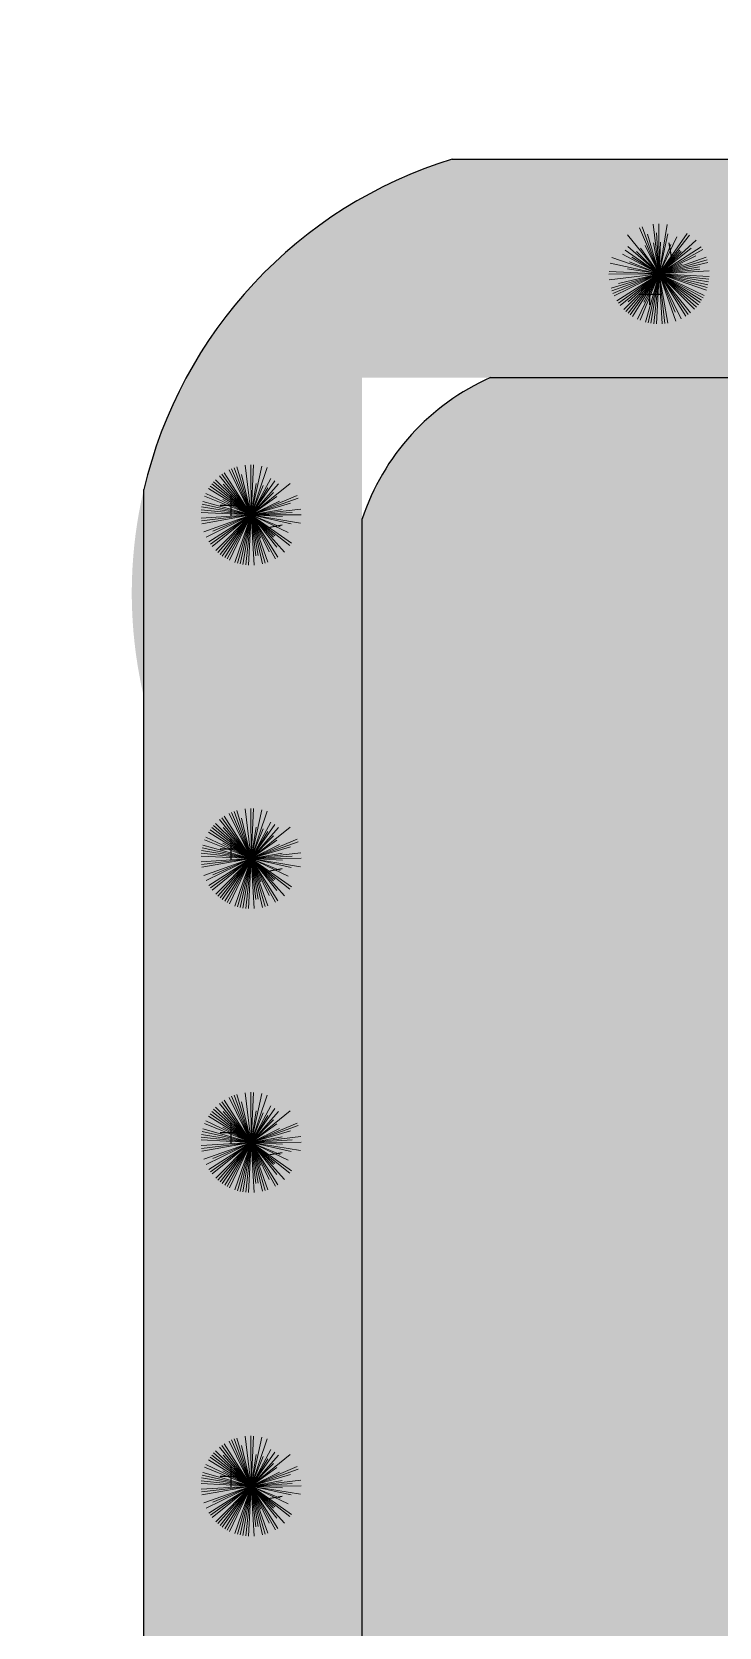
# Model space of a CAD drawing. Header units: millimetres. Extents: x -1544140 to 7445918, y -1294905 to 2019878.
# Drawn here: x 1799601 to 1801706, y 54579 to 59461 of the extents above; entities that cross this region are included whole.
import ezdxf

# ---------------------------------------------------------------- set-up
doc = ezdxf.new("R2010")
doc.units = ezdxf.units.MM
doc.header["$MEASUREMENT"] = 0
doc.layers.add('marc det', color=74, linetype='Continuous', lineweight=18)
picture_1 = doc.add_image_def('image5.png', size_in_pixel=(1482, 826))

msp = doc.modelspace()

# ---------------------------------------------------------------- hatches: boundary and pattern name
at = {"true_color": 0x8dc133, "transparency": 33554687}
h = msp.add_hatch(color=65, dxfattribs=at)
h.dxf.hatch_style = 1
h.paths.add_polyline_path([(1810147.4, 52025.1, -0.388077), (1809423.5, 51209.9), (1801426.5, 51209.9, -0.416277), (1799943.5, 52282.1), (1799943.5, 57426, -0.394381), (1800888.2, 59071.8), (1808831.8, 59071.8, -0.352206), (1810147.4, 58038.5)])
h.paths.add_polyline_path([(1800612.1, 51878.5), (1800612.1, 58403.1), (1809478.7, 58403.1), (1809478.7, 51878.5)], flags=16)
at = {"true_color": 0xb8d93f, "transparency": 33554687}
h = msp.add_hatch(color=63, dxfattribs=at)
h.dxf.hatch_style = 1
h.paths.add_polyline_path([(1809478.7, 57948.7, 0.326949), (1808836.3, 58403.1), (1801005.5, 58403.1, 0.386529), (1800612.1, 57516.1), (1800612.1, 52343.8, 0.417198), (1801362, 51878.5), (1809374.1, 51878.5, 0.351898), (1809478.7, 52018.4)])

# ---------------------------------------------------------------- linework, layer by layer
at = {"color": 116, "lineweight": -2, "true_color": 0x136734}
for p, q in [((1801560.8, 58766.5), (1801552.1, 58815.6)), ((1800317.9, 57943.3), (1800367, 57952)), ((1800317.9, 56891.7), (1800367, 56900.4)), ((1800317.9, 56023), (1800367, 56031.7)), ((1800317.9, 54971.4), (1800367, 54980.1))]:
    msp.add_line(p, q, dxfattribs=at)
at = {"color": 116, "true_color": 0x136734}
for p, q in [((1801492.5, 58690.7), (1801492.5, 58625.7)), ((1801460, 58658.2), (1801525.1, 58658.2)), ((1800242.2, 58011.6), (1800177.1, 58011.6)), ((1800209.6, 58044.1), (1800209.6, 57979.1)), ((1800209.6, 56992.5), (1800209.6, 56927.5)), ((1800242.2, 56960), (1800177.1, 56960)), ((1800209.6, 56123.8), (1800209.6, 56058.8)), ((1800242.2, 56091.3), (1800177.1, 56091.3)), ((1800209.6, 55072.2), (1800209.6, 55007.2)), ((1800242.2, 55039.7), (1800177.1, 55039.7))]:
    msp.add_line(p, q, dxfattribs=at)
for points in [[(1800888.2, 59071.8), (1808862.5, 59071.8)], [(1801005.5, 58403.1), (1808862.5, 58403.1)], [(1799943.5, 52282.1), (1799943.5, 58060.4)], [(1800612.1, 52343.8), (1800612.1, 57970.3)]]:
    msp.add_lwpolyline(points)
for radius, start, end in [(1390.1, 107.0974, 166.8092), (721.4, 113.8167, 161.6515)]:
    msp.add_arc((1801296.9, 57743.2), radius, start, end)
at = {"layer": 'marc det', "color": 116, "true_color": 0x136734}
for p, q in [((1801521.5, 58720.4), (1801425.2, 58839.8)), ((1801521.5, 58720.4), (1801462, 58861.8)), ((1801521.5, 58720.4), (1801470, 58864.9)), ((1801521.5, 58720.4), (1801485.8, 58841.7)), ((1801521.5, 58720.4), (1801503.4, 58872.7)), ((1801521.5, 58720.4), (1801513.7, 58846.4)), ((1801520.1, 58718.8), (1801608.1, 58844.4)), ((1801608.1, 58844.4), (1801520.1, 58718.8)), ((1801520.1, 58718.8), (1801615, 58839.2)), ((1801521.5, 58720.4), (1801520.6, 58873.8)), ((1801521.5, 58720.4), (1801546.3, 58871.8)), ((1801521.5, 58720.4), (1801548.8, 58843.5)), ((1801521.5, 58720.4), (1801575.5, 58834.2)), ((1801521.5, 58720.4), (1801409.9, 58781.2)), ((1801521.5, 58720.4), (1801417.5, 58793.3)), ((1801417.5, 58793.3), (1801521.5, 58720.4)), ((1801521.5, 58720.4), (1801426.4, 58804.4)), ((1801521.5, 58720.4), (1801452.2, 58789)), ((1801521.5, 58720.4), (1801464.7, 58799.5)), ((1801521.5, 58720.4), (1801478.8, 58807.8)), ((1801521.5, 58720.4), (1801504.7, 58815.9)), ((1801521.5, 58720.4), (1801635.3, 58823.3)), ((1801521.5, 58720.4), (1801526.4, 58817.1)), ((1801521.5, 58720.4), (1801558, 58809.9)), ((1801521.5, 58720.4), (1801650.9, 58802.8)), ((1801521.5, 58720.4), (1801619.5, 58799.5)), ((1801521.5, 58720.4), (1801655.3, 58795.4)), ((1801521.5, 58720.4), (1801585.4, 58792.8)), ((1801521.5, 58720.4), (1801589.4, 58789.1)), ((1801521.5, 58720.4), (1801371.8, 58753.7)), ((1801521.5, 58720.4), (1801376.5, 58770.2)), ((1801521.5, 58720.4), (1801424.8, 58736.3)), ((1801521.5, 58720.4), (1801430.9, 58757.3)), ((1801521.5, 58720.4), (1801438.5, 58771.9)), ((1801521.5, 58720.4), (1801634.6, 58775.7)), ((1801521.5, 58720.4), (1801666, 58771.9)), ((1801521.5, 58720.4), (1801668.6, 58763.8)), ((1801521.5, 58720.4), (1801670.8, 58755.4)), ((1801521.5, 58720.4), (1801592.2, 58750.2)), ((1801521.5, 58720.4), (1801645.6, 58742.3)), ((1801521.5, 58720.4), (1801646.7, 58735.3)), ((1801521.5, 58720.4), (1801674.6, 58729.9)), ((1801521.5, 58720.4), (1801368.2, 58719.5)), ((1801521.5, 58720.4), (1801368.3, 58728.1)), ((1801521.5, 58720.4), (1801369.2, 58702.3)), ((1801521.5, 58720.4), (1801374.4, 58677.1)), ((1801521.5, 58720.4), (1801377.1, 58668.9)), ((1801521.5, 58720.4), (1801380.2, 58660.9)), ((1801521.5, 58720.4), (1801383.7, 58653.1)), ((1801521.5, 58720.4), (1801392.2, 58638.1)), ((1801521.5, 58720.4), (1801397, 58630.9)), ((1801521.5, 58720.4), (1801397.3, 58691.3)), ((1801521.5, 58720.4), (1801402.2, 58624.1)), ((1801521.5, 58720.4), (1801413.7, 58611.3)), ((1801521.5, 58720.4), (1801420, 58605.5)), ((1801521.5, 58720.4), (1801426.6, 58599.9)), ((1801521.5, 58720.4), (1801426.8, 58634.8)), ((1801433.5, 58594.8), (1801521.5, 58720.4)), ((1801521.5, 58720.4), (1801433.5, 58594.8)), ((1801521.5, 58720.4), (1801440.7, 58590.1)), ((1801521.5, 58720.4), (1801455.8, 58581.9)), ((1801521.5, 58720.4), (1801463.7, 58578.4)), ((1801521.5, 58720.4), (1801474.5, 58634.1)), ((1801521.5, 58720.4), (1801479.9, 58572.8)), ((1801521.5, 58720.4), (1801488.3, 58570.7)), ((1801521.5, 58720.4), (1801496.7, 58569.1)), ((1801521.5, 58720.4), (1801505.3, 58567.9)), ((1801521.5, 58720.4), (1801513.8, 58567.2)), ((1801521.5, 58720.4), (1801674.7, 58712.7)), ((1801521.5, 58720.4), (1801573, 58576)), ((1801521.5, 58720.4), (1801539.6, 58568.1)), ((1801521.5, 58720.4), (1801548.1, 58569.4)), ((1801521.5, 58720.4), (1801531, 58567.4)), ((1801521.5, 58720.4), (1801570.8, 58603.3)), ((1801521.5, 58720.4), (1801588.9, 58582.6)), ((1801521.5, 58720.4), (1801603.9, 58591.1)), ((1801521.5, 58720.4), (1801611, 58595.9)), ((1801521.5, 58720.4), (1801617.9, 58601.1)), ((1801521.5, 58720.4), (1801630.6, 58612.6)), ((1801521.5, 58720.4), (1801636.5, 58618.9)), ((1801521.5, 58720.4), (1801642, 58625.5)), ((1801647.1, 58632.4), (1801521.5, 58720.4)), ((1801521.5, 58720.4), (1801651.9, 58639.6)), ((1801521.5, 58720.4), (1801656.2, 58647)), ((1801521.5, 58720.4), (1801660.1, 58654.7)), ((1801521.5, 58720.4), (1801671.2, 58687.2)), ((1801521.5, 58720.4), (1801672.9, 58695.6)), ((1801521.5, 58720.4), (1801674, 58704.2)), ((1801521.5, 58720.4), (1801666.6, 58670.6)), ((1801521.5, 58720.4), (1801669.1, 58678.8)), ((1800271.9, 57982.6), (1800175.6, 58101.9)), ((1800271.9, 57982.6), (1800182.4, 58107.1)), ((1800271.9, 57982.6), (1800189.5, 58112)), ((1800271.9, 57982.6), (1800204.5, 58120.4)), ((1800271.9, 57982.6), (1800212.4, 58123.9)), ((1800271.9, 57982.6), (1800220.4, 58127)), ((1800271.9, 57982.6), (1800228.6, 58129.7)), ((1800271.9, 57982.6), (1800242.8, 58106.8)), ((1800271.9, 57982.6), (1800253.8, 58134.9)), ((1800271.9, 57982.6), (1800271, 58136)), ((1800271.9, 57982.6), (1800279.6, 58135.8)), ((1800271.9, 57982.6), (1800305.1, 58132.3)), ((1800271.9, 57982.6), (1800321.7, 58127.6)), ((1800271.9, 57982.6), (1800332.7, 58094.2)), ((1800271.9, 57982.6), (1800133.3, 58048.3)), ((1800271.9, 57982.6), (1800141.5, 58063.4)), ((1800146.3, 58070.6), (1800271.9, 57982.6)), ((1800271.9, 57982.6), (1800146.3, 58070.6)), ((1800271.9, 57982.6), (1800151.4, 58077.5)), ((1800271.9, 57982.6), (1800156.9, 58084.1)), ((1800271.9, 57982.6), (1800162.8, 58090.4)), ((1800271.9, 57982.6), (1800186.2, 58077.3)), ((1800271.9, 57982.6), (1800344.7, 58086.6)), ((1800344.7, 58086.6), (1800271.9, 57982.6)), ((1800271.9, 57982.6), (1800287.7, 58079.3)), ((1800271.9, 57982.6), (1800391.2, 58078.9)), ((1800271.9, 57982.6), (1800355.9, 58077.7)), ((1800271.9, 57982.6), (1800308.8, 58073.2)), ((1800271.9, 57982.6), (1800323.4, 58065.6)), ((1800271.9, 57982.6), (1800340.4, 58051.9)), ((1800271.9, 57982.6), (1800119.4, 57998.8)), ((1800271.9, 57982.6), (1800120.5, 58007.4)), ((1800271.9, 57982.6), (1800122.2, 58015.8)), ((1800271.9, 57982.6), (1800124.3, 58024.2)), ((1800271.9, 57982.6), (1800129.8, 58040.4)), ((1800271.9, 57982.6), (1800185.6, 58029.6)), ((1800271.9, 57982.6), (1800413.2, 58042.1)), ((1800271.9, 57982.6), (1800350.9, 58039.4)), ((1800271.9, 57982.6), (1800416.3, 58034.1)), ((1800271.9, 57982.6), (1800359.2, 58025.3)), ((1800271.9, 57982.6), (1800393.1, 58018.3)), ((1800271.9, 57982.6), (1800424.2, 58000.7)), ((1800271.9, 57982.6), (1800367.4, 57999.4)), ((1800271.9, 57982.6), (1800118.7, 57990.3)), ((1800271.9, 57982.6), (1800118.8, 57973.1)), ((1800271.9, 57982.6), (1800119.6, 57964.5)), ((1800271.9, 57982.6), (1800120.8, 57956)), ((1800271.9, 57982.6), (1800127.4, 57931.1)), ((1800271.9, 57982.6), (1800134.1, 57915.2)), ((1800271.9, 57982.6), (1800142.5, 57900.2)), ((1800271.9, 57982.6), (1800147.3, 57893.1)), ((1800271.9, 57982.6), (1800152.6, 57886.3)), ((1800271.9, 57982.6), (1800154.8, 57933.3)), ((1800271.9, 57982.6), (1800164.1, 57873.5)), ((1800271.9, 57982.6), (1800170.4, 57867.6)), ((1800271.9, 57982.6), (1800177, 57862.1)), ((1800183.9, 57857), (1800271.9, 57982.6)), ((1800271.9, 57982.6), (1800191.1, 57852.2)), ((1800271.9, 57982.6), (1800198.5, 57847.9)), ((1800271.9, 57982.6), (1800206.2, 57844)), ((1800271.9, 57982.6), (1800222.1, 57837.5)), ((1800271.9, 57982.6), (1800230.3, 57835)), ((1800271.9, 57982.6), (1800238.7, 57832.9)), ((1800271.9, 57982.6), (1800247.1, 57831.2)), ((1800271.9, 57982.6), (1800255.6, 57830.1)), ((1800271.9, 57982.6), (1800264.2, 57829.4)), ((1800270.2, 57984), (1800395.8, 57896)), ((1800270.2, 57984), (1800390.7, 57889.1)), ((1800395.8, 57896), (1800270.2, 57984)), ((1800271.9, 57982.6), (1800397.9, 57990.4)), ((1800271.9, 57982.6), (1800425.2, 57983.5)), ((1800271.9, 57982.6), (1800286.7, 57857.4)), ((1800271.9, 57982.6), (1800281.4, 57829.5)), ((1800271.9, 57982.6), (1800293.7, 57858.5)), ((1800271.9, 57982.6), (1800323.4, 57838.1)), ((1800271.9, 57982.6), (1800315.2, 57835.5)), ((1800271.9, 57982.6), (1800306.9, 57833.3)), ((1800271.9, 57982.6), (1800346.9, 57848.8)), ((1800271.9, 57982.6), (1800327.2, 57869.5)), ((1800271.9, 57982.6), (1800354.3, 57853.2)), ((1800271.9, 57982.6), (1800368.6, 57977.7)), ((1800271.9, 57982.6), (1800423.2, 57957.8)), ((1800271.9, 57982.6), (1800394.9, 57955.3)), ((1800271.9, 57982.6), (1800361.4, 57946.1)), ((1800271.9, 57982.6), (1800301.7, 57911.9)), ((1800271.9, 57982.6), (1800340.6, 57914.7)), ((1800271.9, 57982.6), (1800344.3, 57918.7)), ((1800271.9, 57982.6), (1800385.7, 57928.6)), ((1800271.9, 57982.6), (1800351, 57884.6)), ((1800271.9, 57982.6), (1800374.8, 57868.8)), ((1800271.9, 56931), (1800204.5, 57068.8)), ((1800271.9, 56931), (1800212.4, 57072.3)), ((1800271.9, 56931), (1800220.4, 57075.4)), ((1800271.9, 56931), (1800228.6, 57078.1)), ((1800271.9, 56931), (1800253.8, 57083.3)), ((1800271.9, 56931), (1800271, 57084.4)), ((1800271.9, 56931), (1800279.6, 57084.2)), ((1800271.9, 56931), (1800305.1, 57080.7)), ((1800271.9, 56931), (1800321.7, 57076)), ((1800271.9, 56931), (1800151.4, 57025.9)), ((1800271.9, 56931), (1800156.9, 57032.5)), ((1800271.9, 56931), (1800162.8, 57038.8)), ((1800271.9, 56931), (1800175.6, 57050.3)), ((1800271.9, 56931), (1800182.4, 57055.5)), ((1800271.9, 56931), (1800186.2, 57025.7)), ((1800271.9, 56931), (1800189.5, 57060.4)), ((1800271.9, 56931), (1800242.8, 57055.2)), ((1800271.9, 56931), (1800332.7, 57042.6)), ((1800271.9, 56931), (1800344.7, 57035)), ((1800344.7, 57035), (1800271.9, 56931)), ((1800271.9, 56931), (1800287.7, 57027.7)), ((1800271.9, 56931), (1800391.2, 57027.3)), ((1800271.9, 56931), (1800355.9, 57026.1)), ((1800271.9, 56931), (1800308.8, 57021.6)), ((1800271.9, 56931), (1800124.3, 56972.6)), ((1800271.9, 56931), (1800129.8, 56988.8)), ((1800271.9, 56931), (1800133.3, 56996.7)), ((1800271.9, 56931), (1800141.5, 57011.8)), ((1800146.3, 57019), (1800271.9, 56931)), ((1800271.9, 56931), (1800146.3, 57019)), ((1800271.9, 56931), (1800185.6, 56978)), ((1800271.9, 56931), (1800323.4, 57014)), ((1800271.9, 56931), (1800340.4, 57000.3)), ((1800271.9, 56931), (1800413.2, 56990.5)), ((1800271.9, 56931), (1800350.9, 56987.8)), ((1800271.9, 56931), (1800416.3, 56982.5)), ((1800271.9, 56931), (1800359.2, 56973.7)), ((1800271.9, 56931), (1800118.7, 56938.7)), ((1800271.9, 56931), (1800118.8, 56921.5)), ((1800271.9, 56931), (1800119.4, 56947.3)), ((1800271.9, 56931), (1800119.6, 56912.9)), ((1800271.9, 56931), (1800120.5, 56955.8)), ((1800271.9, 56931), (1800120.8, 56904.4)), ((1800271.9, 56931), (1800122.2, 56964.2)), ((1800271.9, 56931), (1800127.4, 56879.5)), ((1800271.9, 56931), (1800134.1, 56863.6)), ((1800271.9, 56931), (1800142.5, 56848.6)), ((1800271.9, 56931), (1800147.3, 56841.5)), ((1800271.9, 56931), (1800152.6, 56834.7)), ((1800271.9, 56931), (1800154.8, 56881.7)), ((1800271.9, 56931), (1800164.1, 56821.9)), ((1800271.9, 56931), (1800170.4, 56816)), ((1800271.9, 56931), (1800177, 56810.5)), ((1800183.9, 56805.4), (1800271.9, 56931)), ((1800271.9, 56931), (1800191.1, 56800.6)), ((1800271.9, 56931), (1800198.5, 56796.3)), ((1800271.9, 56931), (1800206.2, 56792.4)), ((1800271.9, 56931), (1800222.1, 56785.9)), ((1800271.9, 56931), (1800230.3, 56783.4)), ((1800271.9, 56931), (1800238.7, 56781.3)), ((1800271.9, 56931), (1800247.1, 56779.6)), ((1800271.9, 56931), (1800255.6, 56778.5)), ((1800271.9, 56931), (1800264.2, 56777.8)), ((1800270.2, 56932.4), (1800395.8, 56844.4)), ((1800270.2, 56932.4), (1800390.7, 56837.5)), ((1800395.8, 56844.4), (1800270.2, 56932.4)), ((1800271.9, 56931), (1800393.1, 56966.7)), ((1800271.9, 56931), (1800424.2, 56949.1)), ((1800271.9, 56931), (1800367.4, 56947.8)), ((1800271.9, 56931), (1800397.9, 56938.8)), ((1800271.9, 56931), (1800425.2, 56931.9)), ((1800271.9, 56931), (1800286.7, 56805.8)), ((1800271.9, 56931), (1800281.4, 56777.9)), ((1800271.9, 56931), (1800293.7, 56806.9)), ((1800271.9, 56931), (1800323.4, 56786.5)), ((1800271.9, 56931), (1800315.2, 56783.9)), ((1800271.9, 56931), (1800306.9, 56781.7)), ((1800271.9, 56931), (1800346.9, 56797.2)), ((1800271.9, 56931), (1800327.2, 56817.9)), ((1800271.9, 56931), (1800354.3, 56801.6)), ((1800271.9, 56931), (1800368.6, 56926.1)), ((1800271.9, 56931), (1800423.2, 56906.2)), ((1800271.9, 56931), (1800394.9, 56903.7)), ((1800271.9, 56931), (1800361.4, 56894.5)), ((1800271.9, 56931), (1800301.7, 56860.3)), ((1800271.9, 56931), (1800340.6, 56863.1)), ((1800271.9, 56931), (1800344.3, 56867.1)), ((1800271.9, 56931), (1800385.7, 56877)), ((1800271.9, 56931), (1800351, 56833)), ((1800271.9, 56931), (1800374.8, 56817.2)), ((1800271.9, 56062.3), (1800189.5, 56191.7)), ((1800271.9, 56062.3), (1800204.5, 56200.1)), ((1800271.9, 56062.3), (1800212.4, 56203.6)), ((1800271.9, 56062.3), (1800220.4, 56206.7)), ((1800271.9, 56062.3), (1800228.6, 56209.4)), ((1800271.9, 56062.3), (1800253.8, 56214.6)), ((1800271.9, 56062.3), (1800271, 56215.7)), ((1800271.9, 56062.3), (1800279.6, 56215.5)), ((1800271.9, 56062.3), (1800305.1, 56212)), ((1800271.9, 56062.3), (1800321.7, 56207.3)), ((1800271.9, 56062.3), (1800141.5, 56143.1)), ((1800146.3, 56150.3), (1800271.9, 56062.3)), ((1800271.9, 56062.3), (1800146.3, 56150.3)), ((1800271.9, 56062.3), (1800151.4, 56157.2)), ((1800271.9, 56062.3), (1800156.9, 56163.8)), ((1800271.9, 56062.3), (1800162.8, 56170.1)), ((1800271.9, 56062.3), (1800175.6, 56181.6)), ((1800271.9, 56062.3), (1800182.4, 56186.8)), ((1800271.9, 56062.3), (1800186.2, 56157)), ((1800271.9, 56062.3), (1800242.8, 56186.5)), ((1800271.9, 56062.3), (1800332.7, 56173.9)), ((1800271.9, 56062.3), (1800344.7, 56166.3)), ((1800344.7, 56166.3), (1800271.9, 56062.3)), ((1800271.9, 56062.3), (1800287.7, 56159)), ((1800271.9, 56062.3), (1800391.2, 56158.6)), ((1800271.9, 56062.3), (1800355.9, 56157.4)), ((1800271.9, 56062.3), (1800308.8, 56152.9)), ((1800271.9, 56062.3), (1800323.4, 56145.3)), ((1800271.9, 56062.3), (1800122.2, 56095.5)), ((1800271.9, 56062.3), (1800124.3, 56103.9)), ((1800271.9, 56062.3), (1800129.8, 56120.1)), ((1800271.9, 56062.3), (1800133.3, 56128)), ((1800271.9, 56062.3), (1800185.6, 56109.3)), ((1800271.9, 56062.3), (1800340.4, 56131.6)), ((1800271.9, 56062.3), (1800413.2, 56121.8)), ((1800271.9, 56062.3), (1800350.9, 56119.1)), ((1800271.9, 56062.3), (1800416.3, 56113.8)), ((1800271.9, 56062.3), (1800359.2, 56105)), ((1800271.9, 56062.3), (1800393.1, 56098)), ((1800271.9, 56062.3), (1800118.7, 56070)), ((1800271.9, 56062.3), (1800118.8, 56052.8)), ((1800271.9, 56062.3), (1800119.4, 56078.5)), ((1800271.9, 56062.3), (1800119.6, 56044.2)), ((1800271.9, 56062.3), (1800120.5, 56087.1)), ((1800271.9, 56062.3), (1800120.8, 56035.7)), ((1800271.9, 56062.3), (1800127.4, 56010.8)), ((1800271.9, 56062.3), (1800134.1, 55994.9)), ((1800271.9, 56062.3), (1800142.5, 55979.9)), ((1800271.9, 56062.3), (1800147.3, 55972.8)), ((1800271.9, 56062.3), (1800152.6, 55966)), ((1800271.9, 56062.3), (1800154.8, 56013)), ((1800271.9, 56062.3), (1800164.1, 55953.2)), ((1800271.9, 56062.3), (1800170.4, 55947.3)), ((1800271.9, 56062.3), (1800177, 55941.8)), ((1800183.9, 55936.7), (1800271.9, 56062.3)), ((1800271.9, 56062.3), (1800191.1, 55931.9)), ((1800271.9, 56062.3), (1800198.5, 55927.6)), ((1800271.9, 56062.3), (1800206.2, 55923.7)), ((1800271.9, 56062.3), (1800222.1, 55917.2)), ((1800271.9, 56062.3), (1800230.3, 55914.7)), ((1800271.9, 56062.3), (1800238.7, 55912.6)), ((1800271.9, 56062.3), (1800247.1, 55910.9)), ((1800271.9, 56062.3), (1800255.6, 55909.8)), ((1800271.9, 56062.3), (1800264.2, 55909.1)), ((1800270.2, 56063.7), (1800395.8, 55975.7)), ((1800270.2, 56063.7), (1800390.7, 55968.8)), ((1800395.8, 55975.7), (1800270.2, 56063.7)), ((1800271.9, 56062.3), (1800424.2, 56080.4)), ((1800271.9, 56062.3), (1800367.4, 56079.1)), ((1800271.9, 56062.3), (1800397.9, 56070.1)), ((1800271.9, 56062.3), (1800425.2, 56063.2)), ((1800271.9, 56062.3), (1800286.7, 55937.1)), ((1800271.9, 56062.3), (1800281.4, 55909.2)), ((1800271.9, 56062.3), (1800293.7, 55938.2)), ((1800271.9, 56062.3), (1800323.4, 55917.8)), ((1800271.9, 56062.3), (1800315.2, 55915.2)), ((1800271.9, 56062.3), (1800306.9, 55913)), ((1800271.9, 56062.3), (1800346.9, 55928.5)), ((1800271.9, 56062.3), (1800327.2, 55949.2)), ((1800271.9, 56062.3), (1800354.3, 55932.9)), ((1800271.9, 56062.3), (1800368.6, 56057.4)), ((1800271.9, 56062.3), (1800423.2, 56037.5)), ((1800271.9, 56062.3), (1800394.9, 56035)), ((1800271.9, 56062.3), (1800361.4, 56025.8)), ((1800271.9, 56062.3), (1800301.7, 55991.6)), ((1800271.9, 56062.3), (1800340.6, 55994.4)), ((1800271.9, 56062.3), (1800344.3, 55998.4)), ((1800271.9, 56062.3), (1800385.7, 56008.3)), ((1800271.9, 56062.3), (1800351, 55964.3)), ((1800271.9, 56062.3), (1800374.8, 55948.5)), ((1800271.9, 55010.7), (1800162.8, 55118.5)), ((1800271.9, 55010.7), (1800175.6, 55130)), ((1800271.9, 55010.7), (1800182.4, 55135.2)), ((1800271.9, 55010.7), (1800189.5, 55140.1)), ((1800271.9, 55010.7), (1800204.5, 55148.5)), ((1800271.9, 55010.7), (1800212.4, 55152)), ((1800271.9, 55010.7), (1800220.4, 55155.1)), ((1800271.9, 55010.7), (1800228.6, 55157.8)), ((1800271.9, 55010.7), (1800242.8, 55134.9)), ((1800271.9, 55010.7), (1800253.8, 55163)), ((1800271.9, 55010.7), (1800271, 55164.1)), ((1800271.9, 55010.7), (1800279.6, 55163.9)), ((1800271.9, 55010.7), (1800305.1, 55160.4)), ((1800271.9, 55010.7), (1800321.7, 55155.7)), ((1800271.9, 55010.7), (1800332.7, 55122.3)), ((1800271.9, 55010.7), (1800129.8, 55068.5)), ((1800271.9, 55010.7), (1800133.3, 55076.4)), ((1800271.9, 55010.7), (1800141.5, 55091.5)), ((1800146.3, 55098.7), (1800271.9, 55010.7)), ((1800271.9, 55010.7), (1800146.3, 55098.7)), ((1800271.9, 55010.7), (1800151.4, 55105.6)), ((1800271.9, 55010.7), (1800156.9, 55112.2)), ((1800271.9, 55010.7), (1800186.2, 55105.4)), ((1800271.9, 55010.7), (1800344.7, 55114.7)), ((1800344.7, 55114.7), (1800271.9, 55010.7)), ((1800271.9, 55010.7), (1800287.7, 55107.4)), ((1800271.9, 55010.7), (1800391.2, 55107)), ((1800271.9, 55010.7), (1800355.9, 55105.8)), ((1800271.9, 55010.7), (1800308.8, 55101.3)), ((1800271.9, 55010.7), (1800323.4, 55093.7)), ((1800271.9, 55010.7), (1800340.4, 55080)), ((1800271.9, 55010.7), (1800413.2, 55070.2)), ((1800271.9, 55010.7), (1800350.9, 55067.5)), ((1800271.9, 55010.7), (1800118.7, 55018.4)), ((1800271.9, 55010.7), (1800119.4, 55026.9)), ((1800271.9, 55010.7), (1800120.5, 55035.5)), ((1800271.9, 55010.7), (1800122.2, 55043.9)), ((1800271.9, 55010.7), (1800124.3, 55052.3)), ((1800271.9, 55010.7), (1800185.6, 55057.7)), ((1800271.9, 55010.7), (1800416.3, 55062.2)), ((1800271.9, 55010.7), (1800359.2, 55053.4)), ((1800271.9, 55010.7), (1800393.1, 55046.4)), ((1800271.9, 55010.7), (1800424.2, 55028.8)), ((1800271.9, 55010.7), (1800367.4, 55027.5)), ((1800271.9, 55010.7), (1800397.9, 55018.5)), ((1800271.9, 55010.7), (1800118.8, 55001.2)), ((1800271.9, 55010.7), (1800119.6, 54992.6)), ((1800271.9, 55010.7), (1800120.8, 54984.1)), ((1800271.9, 55010.7), (1800127.4, 54959.2)), ((1800271.9, 55010.7), (1800134.1, 54943.3)), ((1800271.9, 55010.7), (1800142.5, 54928.3)), ((1800271.9, 55010.7), (1800147.3, 54921.2)), ((1800271.9, 55010.7), (1800152.6, 54914.4)), ((1800271.9, 55010.7), (1800154.8, 54961.4)), ((1800271.9, 55010.7), (1800164.1, 54901.6)), ((1800271.9, 55010.7), (1800170.4, 54895.7)), ((1800271.9, 55010.7), (1800177, 54890.2)), ((1800183.9, 54885.1), (1800271.9, 55010.7)), ((1800271.9, 55010.7), (1800191.1, 54880.3)), ((1800271.9, 55010.7), (1800198.5, 54876)), ((1800271.9, 55010.7), (1800206.2, 54872.1)), ((1800271.9, 55010.7), (1800222.1, 54865.6)), ((1800271.9, 55010.7), (1800230.3, 54863.1)), ((1800271.9, 55010.7), (1800238.7, 54861)), ((1800271.9, 55010.7), (1800247.1, 54859.3)), ((1800271.9, 55010.7), (1800255.6, 54858.2)), ((1800271.9, 55010.7), (1800264.2, 54857.5)), ((1800270.2, 55012.1), (1800395.8, 54924.1)), ((1800270.2, 55012.1), (1800390.7, 54917.2)), ((1800395.8, 54924.1), (1800270.2, 55012.1)), ((1800271.9, 55010.7), (1800425.2, 55011.6)), ((1800271.9, 55010.7), (1800286.7, 54885.5)), ((1800271.9, 55010.7), (1800281.4, 54857.6)), ((1800271.9, 55010.7), (1800293.7, 54886.6)), ((1800271.9, 55010.7), (1800323.4, 54866.2)), ((1800271.9, 55010.7), (1800315.2, 54863.6)), ((1800271.9, 55010.7), (1800306.9, 54861.4)), ((1800271.9, 55010.7), (1800346.9, 54876.9)), ((1800271.9, 55010.7), (1800327.2, 54897.6)), ((1800271.9, 55010.7), (1800354.3, 54881.3)), ((1800271.9, 55010.7), (1800368.6, 55005.8)), ((1800271.9, 55010.7), (1800423.2, 54985.9)), ((1800271.9, 55010.7), (1800394.9, 54983.4)), ((1800271.9, 55010.7), (1800361.4, 54974.2)), ((1800271.9, 55010.7), (1800301.7, 54940)), ((1800271.9, 55010.7), (1800340.6, 54942.8)), ((1800271.9, 55010.7), (1800344.3, 54946.8)), ((1800271.9, 55010.7), (1800385.7, 54956.7)), ((1800271.9, 55010.7), (1800351, 54912.7)), ((1800271.9, 55010.7), (1800374.8, 54896.9))]:
    msp.add_line(p, q, dxfattribs=at)

# ---------------------------------------------------------------- pictures from other files: only their frames are drawn
image = msp.add_image(picture_1, insert=(1748459.4, -24499.6), size_in_units=(203261.5, 113288.8))
image.dxf.flags = 7

doc.saveas('drawing.dxf')
